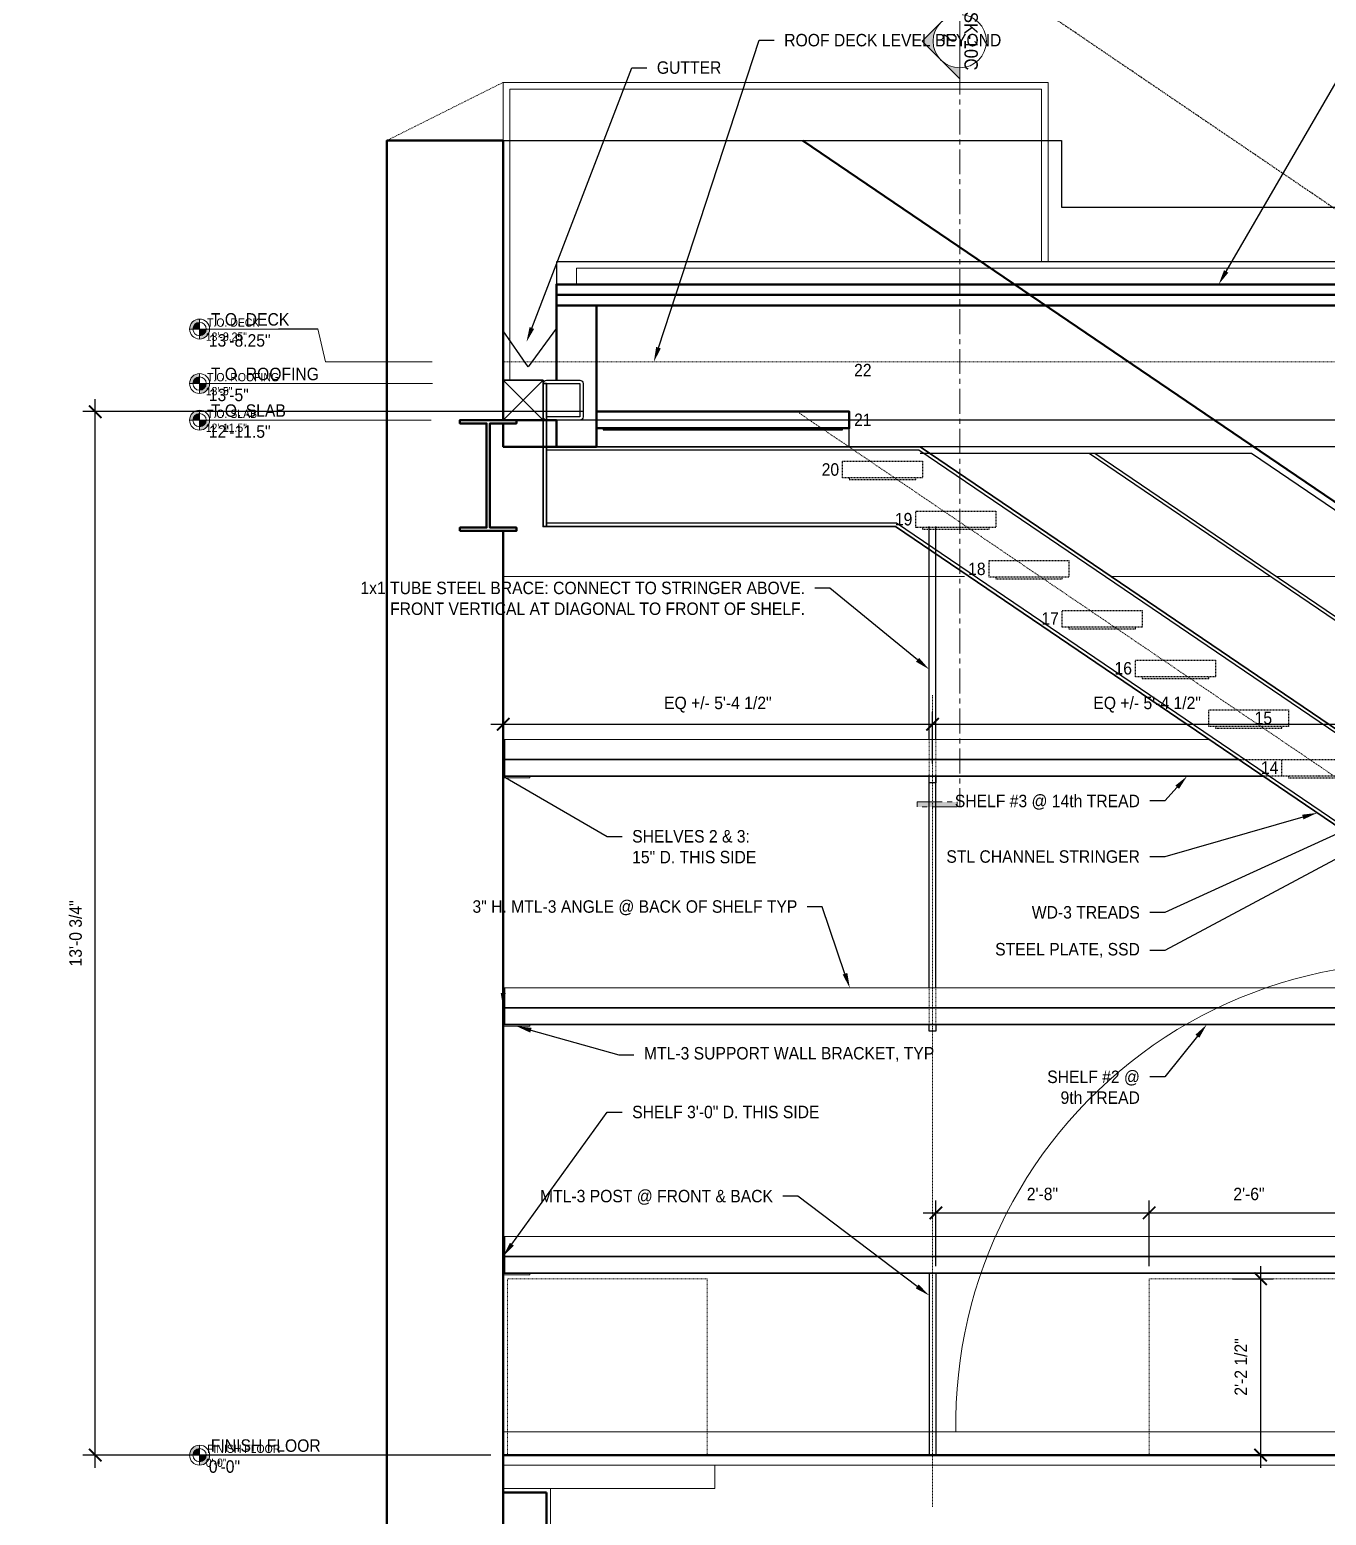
# Model space of a CAD drawing. Header units: inches. Extents: x -5536 to 8590, y -9140 to 228.
# Drawn here: x 593.2 to 788, y -4633 to -4409.8 of the extents above; entities that cross this region are included whole.
import ezdxf
from ezdxf import colors
from ezdxf.entities.mleader import LeaderData, LeaderLine
from ezdxf.enums import TextEntityAlignment as Align
from ezdxf.math import Vec2, Vec3

# ---------------------------------------------------------------- set-up
doc = ezdxf.new("R2010")
doc.units = ezdxf.units.IN
doc.header["$LTSCALE"] = 0.125
doc.header["$MEASUREMENT"] = 0
doc.header["$PDMODE"] = 35
doc.header["$PDSIZE"] = -5
for name, pattern in [('CENTER', [2, 1.25, -0.25, 0.25, -0.25]), ('DASHED', [0.75, 0.5, -0.25]), ('DASHEDX2', [1.5, 1, -0.5])]:
    doc.linetypes.add(name, pattern=pattern)
doc.layers.get('0').update_dxf_attribs({"linetype": 'CONTINUOUS'})
doc.layers.get('Defpoints').update_dxf_attribs({"linetype": 'CONTINUOUS'})
doc.layers.add('0 @ 24', color=7, linetype='CONTINUOUS')
doc.layers.add('0-NOT ON PERMIT SET', color=2, linetype='DASHED', lineweight=15, plot=False)
for name, color, linetype, lineweight in [('A-ELEV-1', 4, 'CONTINUOUS', 35), ('A-ELEV-2', 5, 'CONTINUOUS', 25), ('A-ELEV-3', 8, 'CONTINUOUS', 15), ('A-ELEV-BYND', 9, 'DASHED', 9), ('A-ELEV-CUT', 3, 'CONTINUOUS', 50), ('A-FLOR-OVHD', 7, 'DASHEDX2', 25), ('A-NOTE-CL', 8, 'CENTER', 15), ('A-NOTE-DIM', 8, 'CONTINUOUS', 15), ('A-NOTE-REF', 8, 'CONTINUOUS', 15), ('A-NOTE-REF @ 16', 8, 'CONTINUOUS', 15), ('A-NOTE-REF @ 24', 8, 'CONTINUOUS', 15)]:
    doc.layers.add(name, color=color, linetype=linetype, lineweight=lineweight)
doc.styles.add('ANNOT-SM', font='swisse.ttf', dxfattribs={"width": 0.9, "height": 0.078125})
doc.styles.add('STAT-SM', font='swisse.ttf', dxfattribs={"width": 0.9, "height": 0.078125})
doc.dimstyles.new('DIM-ANNOT', dxfattribs={"dimtxt": 0.078125, "dimasz": 0.078125, "dimexe": 0.078125, "dimexo": 0.078125, "dimgap": 0.078125, "dimtad": 1, "dimzin": 11, "dimdsep": 46, "dimlunit": 4, "dimtxsty": 'ANNOT-SM', "dimblk1": 'ARCHTICK', "dimblk2": 'ARCHTICK', "dimsah": 1, "dimcen": 0, "dimdle": 0.078125, "dimclrd": 8, "dimclre": 8, "dimclrt": 8, "dimadec": 0, "dimazin": 0, "dimtfac": 4, "dimtofl": 0, "dimtmove": 2, "dimatfit": 3, "dimfxl": 1, "dimfrac": 2, "dimtzin": 0, "dimarcsym": 0})

# ---------------------------------------------------------------- blocks, each defined once
blk = doc.blocks.new('SKYLIGHT LONG SECTION')
at = {"layer": 'A-ELEV-2'}
blk.add_lwpolyline([(191, 4.83), (191, 8.24), (0, 8.24), (0, 4.83)], dxfattribs=at)
at = {"layer": 'A-ELEV-3'}
blk.add_lwpolyline([(188, 4.83), (188, 7.24), (3, 7.24), (3, 4.83)], dxfattribs=at)
at = {"layer": 'A-ELEV-CUT'}
blk.add_line((0, 3.24), (191, 3.24), dxfattribs=at)
blk.add_lwpolyline([(191, 1.66), (0, 1.66), (0, 4.83), (191, 4.83)], close=True, dxfattribs=at)
blk = doc.blocks.new('*U98')
at = {"layer": 'A-NOTE-CL'}
blk.add_hatch(color=256, dxfattribs=at).paths.add_polyline_path([(4.7622, -0.0156), (4.7935, -0.0156), (4.7935, -0.2656), (4.7622, -0.2656)])
at = {"layer": 'A-NOTE-REF'}
h = blk.add_hatch(color=256, dxfattribs=at)
h.paths.add_polyline_path([(0, -0.2357), (-0.1179, -0.1179, 0.414214), (0.1179, -0.1179)])
h.paths.add_polyline_path([(0.1667, 0), (0.2357, 0), (0.1179, -0.1179, 0.198912)])
h.paths.add_polyline_path([(-0.2357, 0), (-0.1667, 0, 0.198912), (-0.1179, -0.1179)])
at = {"layer": 'A-NOTE-CL'}
blk.add_line((0.1771, 0), (4.7935, 0), dxfattribs=at)
blk.add_lwpolyline([(4.7622, -0.2656), (4.7622, -0.0156), (4.7935, -0.0156), (4.7935, -0.2656)], close=True, dxfattribs=at)
at = {"layer": 'A-NOTE-REF'}
for p, q in [((-0.2357, 0), (0, -0.2357)), ((-0.2357, 0), (-0.1667, 0)), ((-0.1771, 0), (0.1771, 0)), ((0.2357, 0), (0, -0.2357)), ((0.1667, 0), (0.2357, 0))]:
    blk.add_line(p, q, dxfattribs=at)
blk.add_circle((0, 0), 0.1667, dxfattribs=at)
at = {"layer": 'A-NOTE-REF', "style": 'STAT-SM', "width": 0.9}
blk.add_attdef('NO.', text='', height=0.0833, dxfattribs=at).set_placement((0, 0.0295), align=Align.CENTER)
blk.add_attdef('PAGE', text='', height=0.0833, dxfattribs=at).set_placement((0, -0.0195), align=Align.TOP_CENTER)
blk.add_attdef('NOTE', text='', height=0.0833, dxfattribs=at).set_placement((0.1754, -0.1094), align=Align.TOP_LEFT)
blk = doc.blocks.new('_ARCHTICK')
at = {"color": 0, "linetype": 'ByBlock', "const_width": 0.15}
blk.add_lwpolyline([(-0.5, -0.5), (0.5, 0.5)], dxfattribs=at)
blk = doc.blocks.new('*D109')
at = {"layer": 'A-NOTE-DIM', "color": 8, "lineweight": -2, "transparency": 16777216}
for p, q in [((664.3, -4518.22), (664.3, -4512.32)), ((728.8, -4520.1), (728.8, -4512.32)), ((662.42, -4514.19), (730.67, -4514.19))]:
    blk.add_line(p, q, dxfattribs=at)
at = {"layer": 'Defpoints', "color": 0, "transparency": 16777216}
for p in [(728.8, -4514.19), (664.3, -4520.09), (728.8, -4521.98)]:
    blk.add_point(p, dxfattribs=at)
at = {"layer": 'A-NOTE-DIM', "color": 8, "lineweight": -2, "transparency": 16777216, "xscale": 1.875, "yscale": 1.875, "zscale": 1.875, "rotation": 180}
blk.add_blockref('_ARCHTICK', (664.3, -4514.19), dxfattribs=at)
at = {"layer": 'A-NOTE-DIM', "color": 8, "lineweight": -2, "transparency": 16777216, "xscale": 1.875, "yscale": 1.875, "zscale": 1.875}
blk.add_blockref('_ARCHTICK', (728.8, -4514.19), dxfattribs=at)
at = {"layer": 'A-NOTE-DIM', "color": 8, "transparency": 16777216, "insert": (696.55, -4511.24), "char_height": 1.875, "attachment_point": 5, "style": 'ANNOT-SM'}
blk.add_mtext('EQ +/- 5\'-4 1/2" ', dxfattribs=at)
blk = doc.blocks.new('*D110')
at = {"layer": 'A-NOTE-DIM', "color": 8, "lineweight": -2, "transparency": 16777216}
for p, q in [((728.8, -4520.1), (728.8, -4512.32)), ((793.3, -4520.1), (793.3, -4512.32)), ((726.92, -4514.19), (795.17, -4514.19))]:
    blk.add_line(p, q, dxfattribs=at)
at = {"layer": 'Defpoints', "color": 0, "transparency": 16777216}
for p in [(793.3, -4514.19), (728.8, -4521.98), (793.3, -4521.98)]:
    blk.add_point(p, dxfattribs=at)
at = {"layer": 'A-NOTE-DIM', "color": 8, "lineweight": -2, "transparency": 16777216, "xscale": 1.875, "yscale": 1.875, "zscale": 1.875, "rotation": 180}
blk.add_blockref('_ARCHTICK', (728.8, -4514.19), dxfattribs=at)
at = {"layer": 'A-NOTE-DIM', "color": 8, "lineweight": -2, "transparency": 16777216, "xscale": 1.875, "yscale": 1.875, "zscale": 1.875}
blk.add_blockref('_ARCHTICK', (793.3, -4514.19), dxfattribs=at)
at = {"layer": 'A-NOTE-DIM', "color": 8, "transparency": 16777216, "insert": (761.05, -4511.24), "char_height": 1.875, "attachment_point": 5, "style": 'ANNOT-SM'}
blk.add_mtext('EQ +/- 5\'-4 1/2" ', dxfattribs=at)
blk = doc.blocks.new('tube steel')
at = {"layer": 'A-ELEV-2'}
blk.add_lwpolyline([(-2.5, 0), (2.5, 0, 0.414214), (3, 0.5), (3, 5.5, 0.414214), (2.5, 6), (-2.5, 6, 0.414214), (-3, 5.5), (-3, 0.5, 0.414214)], format="xyb", close=True, dxfattribs=at)
blk.add_lwpolyline([(-2.5, 0.5), (2.5, 0.5), (2.5, 5.5), (-2.5, 5.5)], close=True, dxfattribs=at)
blk = doc.blocks.new('IBEAM WALL')
at = {"layer": 'A-ELEV-CUT'}
blk.add_lwpolyline([(-4.25, -16.64), (4.25, -16.64), (4.25, -16.14), (0.25, -16.14), (0.25, -0.5), (4.25, -0.5), (4.25, 0), (-4.25, 0), (-4.25, -0.5), (-0.25, -0.5), (-0.25, -16.14), (-4.25, -16.14)], close=True, dxfattribs=at)
blk = doc.blocks.new('*U133')
at = {"layer": 'A-NOTE-REF'}
h = blk.add_hatch(color=256, dxfattribs=at)
h.paths.add_polyline_path([(0, 0.0625), (0, 0), (0.0625, 0, 0.414214)])
h.paths.add_polyline_path([(-0.0625, 0, 0.414214), (0, -0.0625), (0, 0)])
for p, q in [((-0.0625, 0), (0.0625, 0)), ((0, -0.0625), (0, 0.0625))]:
    blk.add_line(p, q, dxfattribs=at)
blk.add_lwpolyline([(-1.4493, 0), (-0.3542, 0), (-0.1875, 0), (-0.0729, 0)], dxfattribs=at)
blk.add_circle((0, 0), 0.0625, dxfattribs=at)
at = {"layer": 'A-NOTE-REF', "style": 'STAT-SM', "width": 0.9}
for tag, p in [('ELEV', (0.0802, 0)), ('NOTE', (0.0802, -0.125))]:
    blk.add_attdef(tag, text='', height=0.0781, dxfattribs=at).set_placement(p, align=Align.MIDDLE_LEFT)
blk = doc.blocks.new('*U233')
at = {"layer": 'A-NOTE-REF @ 16'}
ref = blk.add_blockref('*U133', (618.68, -4468.5), dxfattribs=dict(at, xscale=-16, yscale=16, zscale=16))
ref.add_attrib('ELEV', '12\'-11.5"', dxfattribs={"layer": 'A-NOTE-REF', "height": 1.25, "style": 'STAT-SM', "width": 0.9}).set_placement((619.61, -4469.64), align=Align.MIDDLE_LEFT)
ref.add_attrib('NOTE', 'T.O. SLAB', dxfattribs={"layer": 'A-NOTE-REF', "height": 1.25, "style": 'STAT-SM', "width": 0.9}).set_placement((619.81, -4467.54), align=Align.MIDDLE_LEFT)
at = {"layer": 'A-NOTE-REF @ 24'}
ref = blk.add_blockref('*U133', (618.68, -4468.5), dxfattribs=dict(at, xscale=-24, yscale=24, zscale=24))
ref.add_attrib('ELEV', '12\'-11.5"', dxfattribs={"layer": 'A-NOTE-REF', "height": 1.875, "style": 'STAT-SM', "width": 0.9}).set_placement((620.07, -4470.21), align=Align.MIDDLE_LEFT)
ref.add_attrib('NOTE', 'T.O. SLAB', dxfattribs={"layer": 'A-NOTE-REF', "height": 1.875, "style": 'STAT-SM', "width": 0.9}).set_placement((620.38, -4467.06), align=Align.MIDDLE_LEFT)
blk = doc.blocks.new('*U132')
at = {"layer": 'A-NOTE-REF'}
h = blk.add_hatch(color=256, dxfattribs=at)
h.paths.add_polyline_path([(0, 0.0625), (0, 0), (0.0625, 0, 0.414214)])
h.paths.add_polyline_path([(-0.0625, 0, 0.414214), (0, -0.0625), (0, 0)])
for p, q in [((-0.0625, 0), (0.0625, 0)), ((0, -0.0625), (0, 0.0625))]:
    blk.add_line(p, q, dxfattribs=at)
blk.add_lwpolyline([(-1.4573, 0), (-0.3542, 0), (-0.1875, 0), (-0.0729, 0)], dxfattribs=at)
blk.add_circle((0, 0), 0.0625, dxfattribs=at)
at = {"layer": 'A-NOTE-REF', "style": 'STAT-SM', "width": 0.9}
for tag, p in [('ELEV', (0.0802, 0)), ('NOTE', (0.0802, -0.125))]:
    blk.add_attdef(tag, text='', height=0.0781, dxfattribs=at).set_placement(p, align=Align.MIDDLE_LEFT)
blk = doc.blocks.new('*U234')
at = {"layer": 'A-NOTE-REF @ 16'}
ref = blk.add_blockref('*U132', (618.68, -4463), dxfattribs=dict(at, xscale=-16, yscale=16, zscale=16))
ref.add_attrib('ELEV', '13\'-5"', dxfattribs={"layer": 'A-NOTE-REF', "height": 1.25, "style": 'STAT-SM', "width": 0.9}).set_placement((619.61, -4464.14), align=Align.MIDDLE_LEFT)
ref.add_attrib('NOTE', 'T.O. ROOFING', dxfattribs={"layer": 'A-NOTE-REF', "height": 1.25, "style": 'STAT-SM', "width": 0.9}).set_placement((619.81, -4462.04), align=Align.MIDDLE_LEFT)
at = {"layer": 'A-NOTE-REF @ 24'}
ref = blk.add_blockref('*U132', (618.68, -4463), dxfattribs=dict(at, xscale=-24, yscale=24, zscale=24))
ref.add_attrib('ELEV', '13\'-5"', dxfattribs={"layer": 'A-NOTE-REF', "height": 1.875, "style": 'STAT-SM', "width": 0.9}).set_placement((620.07, -4464.71), align=Align.MIDDLE_LEFT)
ref.add_attrib('NOTE', 'T.O. ROOFING', dxfattribs={"layer": 'A-NOTE-REF', "height": 1.875, "style": 'STAT-SM', "width": 0.9}).set_placement((620.38, -4461.56), align=Align.MIDDLE_LEFT)
blk = doc.blocks.new('*U130')
at = {"layer": 'A-NOTE-REF'}
h = blk.add_hatch(color=256, dxfattribs=at)
h.paths.add_polyline_path([(0, 0.0625), (0, 0), (0.0625, 0, 0.414214)])
h.paths.add_polyline_path([(-0.0625, 0, 0.414214), (0, -0.0625), (0, 0)])
for p, q in [((-0.0625, 0), (0.0625, 0)), ((0, -0.0625), (0, 0.0625))]:
    blk.add_line(p, q, dxfattribs=at)
blk.add_lwpolyline([(-0.74, 0), (-0.3542, 0), (-0.1875, 0), (-0.0729, 0)], dxfattribs=at)
blk.add_circle((0, 0), 0.0625, dxfattribs=at)
at = {"layer": 'A-NOTE-REF', "style": 'STAT-SM', "width": 0.9}
for tag, p in [('ELEV', (0.0802, 0)), ('NOTE', (0.0802, -0.125))]:
    blk.add_attdef(tag, text='', height=0.0781, dxfattribs=at).set_placement(p, align=Align.MIDDLE_LEFT)
blk = doc.blocks.new('*U235')
at = {"layer": 'A-NOTE-REF @ 16'}
ref = blk.add_blockref('*U130', (618.68, -4454.81), dxfattribs=dict(at, xscale=-16, yscale=16, zscale=16))
ref.add_attrib('ELEV', '13\'-8.25"', dxfattribs={"layer": 'A-NOTE-REF', "height": 1.25, "style": 'STAT-SM', "width": 0.9}).set_placement((619.61, -4455.95), align=Align.MIDDLE_LEFT)
ref.add_attrib('NOTE', 'T.O. DECK', dxfattribs={"layer": 'A-NOTE-REF', "height": 1.25, "style": 'STAT-SM', "width": 0.9}).set_placement((619.81, -4453.84), align=Align.MIDDLE_LEFT)
at = {"layer": 'A-NOTE-REF @ 24'}
ref = blk.add_blockref('*U130', (618.68, -4454.81), dxfattribs=dict(at, xscale=-24, yscale=24, zscale=24))
ref.add_attrib('ELEV', '13\'-8.25"', dxfattribs={"layer": 'A-NOTE-REF', "height": 1.875, "style": 'STAT-SM', "width": 0.9}).set_placement((620.07, -4456.52), align=Align.MIDDLE_LEFT)
ref.add_attrib('NOTE', 'T.O. DECK', dxfattribs={"layer": 'A-NOTE-REF', "height": 1.875, "style": 'STAT-SM', "width": 0.9}).set_placement((620.38, -4453.36), align=Align.MIDDLE_LEFT)
blk = doc.blocks.new('*U236')
at = {"layer": 'A-NOTE-REF @ 16'}
ref = blk.add_blockref('*U133', (618.68, -4624), dxfattribs=dict(at, xscale=-16, yscale=16, zscale=16))
ref.add_attrib('ELEV', '0\'-0"', dxfattribs={"layer": 'A-NOTE-REF', "height": 1.25, "style": 'STAT-SM', "width": 0.9}).set_placement((619.61, -4625.14), align=Align.MIDDLE_LEFT)
ref.add_attrib('NOTE', 'FINISH FLOOR', dxfattribs={"layer": 'A-NOTE-REF', "height": 1.25, "style": 'STAT-SM', "width": 0.9}).set_placement((619.81, -4623.04), align=Align.MIDDLE_LEFT)
at = {"layer": 'A-NOTE-REF @ 24'}
ref = blk.add_blockref('*U133', (618.68, -4624), dxfattribs=dict(at, xscale=-24, yscale=24, zscale=24))
ref.add_attrib('ELEV', '0\'-0"', dxfattribs={"layer": 'A-NOTE-REF', "height": 1.875, "style": 'STAT-SM', "width": 0.9}).set_placement((620.07, -4625.71), align=Align.MIDDLE_LEFT)
ref.add_attrib('NOTE', 'FINISH FLOOR', dxfattribs={"layer": 'A-NOTE-REF', "height": 1.875, "style": 'STAT-SM', "width": 0.9}).set_placement((620.38, -4622.56), align=Align.MIDDLE_LEFT)
blk = doc.blocks.new('*D139')
at = {"layer": 'A-ELEV-CUT', "color": 8, "lineweight": -2, "transparency": 16777216}
for p, q in [((603.01, -4625.88), (603.01, -4465.34)), ((676.42, -4467.22), (601.14, -4467.22)), ((662.42, -4624), (601.14, -4624))]:
    blk.add_line(p, q, dxfattribs=at)
at = {"layer": 'Defpoints', "color": 0, "transparency": 16777216}
for p in [(603.01, -4467.22), (678.3, -4467.22), (664.3, -4624)]:
    blk.add_point(p, dxfattribs=at)
at = {"layer": 'A-ELEV-CUT', "color": 8, "lineweight": -2, "transparency": 16777216, "xscale": 1.875, "yscale": 1.875, "zscale": 1.875}
for p, rotation in [((603.01, -4467.22), 90), ((603.01, -4624), 270)]:
    blk.add_blockref('_ARCHTICK', p, dxfattribs=dict(at, rotation=rotation))
at = {"layer": 'A-ELEV-CUT', "color": 8, "transparency": 16777216, "insert": (600.06, -4545.61), "char_height": 1.875, "attachment_point": 5, "rotation": 90, "style": 'ANNOT-SM'}
blk.add_mtext('13\'-0 3/4" ', dxfattribs=at)
blk = doc.blocks.new('riser')
at = {"layer": 'A-FLOR-OVHD'}
blk.add_lwpolyline([(-12, 0), (0, 0), (0, -2.5), (-12, -2.5)], close=True, dxfattribs=at)
blk.add_lwpolyline([(-11, -2.5), (-11, -2.75), (-1, -2.75), (-1, -2.5)], dxfattribs=at)
blk = doc.blocks.new('BRACKET')
at = {"layer": 'A-ELEV-2'}
for p, q in [((-0.5, -2.55), (-0.5, 29.43)), ((0.5, -2.55), (0.5, 29.43))]:
    blk.add_line(p, q, dxfattribs=at)
blk.add_lwpolyline([(-0.5, -8.05), (0.5, -8.05), (0.5, -9.05), (-0.5, -9.05), (-0.5, -8.05)], dxfattribs=at)
at = {"layer": 'A-ELEV-BYND'}
for points in [[(-0.5, -8.05), (-0.5, -2.55)], [(0.5, -2.55), (0.5, -8.05)]]:
    blk.add_lwpolyline(points, dxfattribs=at)
blk = doc.blocks.new('stair 03')
at = {"layer": 'A-ELEV-1'}
for p, q in [((110.47, 104.52), (0, 104.52)), ((114.16, 102.02), (0, 102.02)), ((165.47, 67.19), (0, 67.19)), ((169.16, 64.69), (0, 64.69)), ((220.47, 29.86), (0, 29.86)), ((224.16, 27.36), (0, 27.36))]:
    blk.add_line(p, q, dxfattribs=at)
blk.add_lwpolyline([(6, 161), (6.5, 161), (6.5, 139.5), (6, 139.5)], close=True, dxfattribs=at)
for points in [[(285.84, 0), (62.63, 151.5), (6.5, 151.5)], [(264.47, 0), (58.94, 139.5), (6.5, 139.5)]]:
    blk.add_lwpolyline(points, dxfattribs=at)
at = {"layer": 'A-ELEV-2'}
for p, q in [((64, 27.36), (64, 0)), ((65, 27.36), (65, 0))]:
    blk.add_line(p, q, dxfattribs=at)
blk.add_lwpolyline([(52, 154.28), (14, 154.28), (14, 151.5), (52, 151.5)], close=True, dxfattribs=at)
for points in [[(15, 154.28), (15, 154.03), (51, 154.03), (51, 154.28)], [(284.95, 0), (62.47, 151), (6.5, 151)], [(285.84, 0), (285.84, 34.01), (112.74, 151.5), (62.63, 151.5)], [(284.84, 0), (284.84, 33.48), (112.44, 150.5), (62.63, 150.5)], [(284.84, 16.93), (88.05, 150.5)], [(284.84, 17.52), (88.91, 150.5)], [(265.36, 0), (59.09, 140), (6.5, 140)]]:
    blk.add_lwpolyline(points, dxfattribs=at)
at = {"layer": 'A-ELEV-3'}
for p, q in [((106.05, 107.52), (0, 107.52)), ((161.05, 70.19), (0, 70.19)), ((216.05, 32.86), (0, 32.86))]:
    blk.add_line(p, q, dxfattribs=at)
at = {"layer": 'A-ELEV-CUT'}
blk.add_lwpolyline([(14, 156.78), (52, 156.78), (52, 154.28), (14, 154.28)], close=True, dxfattribs=at)
at = {"layer": 'A-FLOR-OVHD'}
for p, q in [((272, 87.47), (63, 229.32)), ((110.47, 104.52), (117, 104.52)), ((117, 102.02), (114.16, 102.02))]:
    blk.add_line(p, q, dxfattribs=at)
at = {"layer": 'A-NOTE-CL'}
blk.add_line((275.16, 0), (44.47, 156.57), dxfattribs=at)
at = {"layer": 'A-NOTE-DIM'}
for points in [[(4, 101.77), (0, 101.77), (0, 107.52), (0.25, 107.52), (0.25, 102.02), (4, 102.02), (4, 101.77)], [(4, 64.44), (0, 64.44), (0, 70.19), (0.25, 70.19), (0.25, 64.69), (4, 64.69), (4, 64.44)], [(4, 27.11), (0, 27.11), (0, 32.86), (0.25, 32.86), (0.25, 27.36), (4, 27.36), (4, 27.11)]]:
    blk.add_lwpolyline(points, dxfattribs=at)
for p in [(63, 149.32), (74, 141.85), (85, 134.39), (96, 126.92), (107, 119.45), (118, 111.99), (129, 104.52)]:
    blk.add_blockref('riser', p)
at = {"layer": 'A-ELEV-3'}
for p in [(64.5, 110.07), (64.5, 72.74)]:
    blk.add_blockref('BRACKET', p, dxfattribs=at)
blk = doc.blocks.new('*D142')
at = {"layer": 'A-ELEV-CUT', "color": 8, "lineweight": -2, "transparency": 16777216}
for p, q in [((773.87, -4597.5), (779.97, -4597.5)), ((778.09, -4595.62), (778.09, -4625.88)), ((773.87, -4624), (779.97, -4624))]:
    blk.add_line(p, q, dxfattribs=at)
at = {"layer": 'Defpoints', "color": 0, "transparency": 16777216}
for p in [(771.99, -4597.5), (771.99, -4624), (778.09, -4624)]:
    blk.add_point(p, dxfattribs=at)
at = {"layer": 'A-ELEV-CUT', "color": 8, "lineweight": -2, "transparency": 16777216, "xscale": 1.875, "yscale": 1.875, "zscale": 1.875}
for p, rotation in [((778.09, -4597.5), 90), ((778.09, -4624), 270)]:
    blk.add_blockref('_ARCHTICK', p, dxfattribs=dict(at, rotation=rotation))
at = {"layer": 'A-ELEV-CUT', "color": 8, "transparency": 16777216, "insert": (775.14, -4610.75), "char_height": 1.875, "attachment_point": 5, "rotation": 90, "style": 'ANNOT-SM'}
blk.add_mtext('2\'-2 1/2" ', dxfattribs=at)
blk = doc.blocks.new('*D147')
at = {"layer": 'A-NOTE-REF', "color": 8, "lineweight": -2, "transparency": 16777216}
for p, q in [((761.35, -4595.62), (761.35, -4585.73)), ((791.35, -4595.62), (791.35, -4585.73)), ((759.47, -4587.6), (793.22, -4587.6))]:
    blk.add_line(p, q, dxfattribs=at)
at = {"layer": 'Defpoints', "color": 0, "transparency": 16777216}
for p in [(791.35, -4587.6), (761.35, -4597.5), (791.35, -4597.5)]:
    blk.add_point(p, dxfattribs=at)
at = {"layer": 'A-NOTE-REF', "color": 8, "lineweight": -2, "transparency": 16777216, "xscale": 1.875, "yscale": 1.875, "zscale": 1.875, "rotation": 180}
blk.add_blockref('_ARCHTICK', (761.35, -4587.6), dxfattribs=at)
at = {"layer": 'A-NOTE-REF', "color": 8, "lineweight": -2, "transparency": 16777216, "xscale": 1.875, "yscale": 1.875, "zscale": 1.875}
blk.add_blockref('_ARCHTICK', (791.35, -4587.6), dxfattribs=at)
at = {"layer": 'A-NOTE-REF', "color": 8, "transparency": 16777216, "insert": (776.35, -4584.77), "char_height": 1.875, "attachment_point": 5, "style": 'ANNOT-SM'}
blk.add_mtext('2\'-6" ', dxfattribs=at)
blk = doc.blocks.new('*D148')
at = {"layer": 'A-NOTE-REF', "color": 8, "lineweight": -2, "transparency": 16777216}
for p, q in [((729.3, -4595.62), (729.3, -4585.73)), ((761.35, -4595.62), (761.35, -4585.73)), ((727.42, -4587.6), (763.22, -4587.6))]:
    blk.add_line(p, q, dxfattribs=at)
at = {"layer": 'Defpoints', "color": 0, "transparency": 16777216}
for p in [(761.35, -4587.6), (729.3, -4597.5), (761.35, -4597.5)]:
    blk.add_point(p, dxfattribs=at)
at = {"layer": 'A-NOTE-REF', "color": 8, "lineweight": -2, "transparency": 16777216, "xscale": 1.875, "yscale": 1.875, "zscale": 1.875, "rotation": 180}
blk.add_blockref('_ARCHTICK', (729.3, -4587.6), dxfattribs=at)
at = {"layer": 'A-NOTE-REF', "color": 8, "lineweight": -2, "transparency": 16777216, "xscale": 1.875, "yscale": 1.875, "zscale": 1.875}
blk.add_blockref('_ARCHTICK', (761.35, -4587.6), dxfattribs=at)
at = {"layer": 'A-NOTE-REF', "color": 8, "transparency": 16777216, "insert": (745.32, -4584.77), "char_height": 1.875, "attachment_point": 5, "style": 'ANNOT-SM'}
blk.add_mtext('2\'-8" ', dxfattribs=at)

msp = doc.modelspace()

# ---------------------------------------------------------------- linework, layer by layer
msp.add_lwpolyline([(672.2998, -4454.66497), (668.05878, -4460.50216), (664.2998, -4455.08871)])
at = {"layer": '0-NOT ON PERMIT SET'}
msp.add_line((646.8, -4426.5), (664.2998, -4417.75), dxfattribs=at)
at = {"layer": 'A-ELEV-1'}
msp.add_lwpolyline([(670.2998, -4468.5), (664.2998, -4468.5), (664.2998, -4462.5), (670.2998, -4462.5)], close=True, dxfattribs=at)
at = {"layer": 'A-ELEV-2'}
for p, q in [((664.2998, -4462.5), (670.2998, -4468.5)), ((664.2998, -4468.5), (670.2998, -4462.5)), ((857.2998, -4468.5), (672.2998, -4468.5)), ((857.2998, -4472.5), (672.2998, -4472.5))]:
    msp.add_line(p, q, dxfattribs=at)
msp.add_lwpolyline([(664.2998, -4426.5), (748.1747, -4426.5), (748.1747, -4436.5), (857.9249, -4436.5), (857.9249, -4426.5), (950.9249, -4426.5), (950.9249, -4436.5), (1060.6751, -4436.5), (1060.6751, -4426.5), (1153.6751, -4426.5), (1153.6751, -4436.5), (1263.4253, -4436.5), (1263.4253, -4426.5), (1364.8, -4426.5)], dxfattribs=at)
at = {"layer": 'A-ELEV-3'}
for p, q in [((733.61106, -4492), (664.2998, -4492)), ((779.60587, -4492), (755.65812, -4492)), ((803.99357, -4492), (780.46981, -4492)), ((834.2998, -4620.5), (664.2998, -4620.5)), ((1347.3002, -4625.5), (664.2998, -4625.5)), ((696.09597, -4629), (696.09597, -4625.5)), ((696.09597, -4629), (664.2998, -4629)), ((671.4248, -4636.5), (671.4248, -4629))]:
    msp.add_line(p, q, dxfattribs=at)
for points in [[(664.2998, -4462.5), (664.2998, -4417.75), (746.1747, -4417.75), (746.1747, -4444.69001)], [(665.2998, -4462.5), (665.2998, -4418.75), (745.1747, -4418.75), (745.1747, -4444.69001)]]:
    msp.add_lwpolyline(points, dxfattribs=at)
msp.add_lwpolyline([(732.31107, -4620.5, -0.533701717), (826.72946, -4554.74039, -0.502318024)], format="xyb", dxfattribs=at)
at = {"layer": 'A-ELEV-BYND'}
msp.add_line((664.2998, -4459.75), (915.0498, -4459.75), dxfattribs=at)
for points in [[(716.2998, -4468.5), (678.2998, -4468.5), (678.2998, -4472.5), (716.2998, -4472.5)], [(664.93106, -4624), (694.93106, -4624), (694.93106, -4597.5), (664.93106, -4597.5)], [(761.34801, -4624), (791.34801, -4624), (791.34801, -4597.5), (761.34801, -4597.5)]]:
    msp.add_lwpolyline(points, close=True, dxfattribs=at)
at = {"layer": 'A-ELEV-CUT'}
for p, q in [((646.8, -4557.5), (646.8, -4426.5)), ((664.2998, -4426.5), (646.8, -4426.5)), ((950.14214, -4589.98524), (709.26892, -4426.5)), ((664.2998, -4552), (664.2998, -4485.13786)), ((664.2998, -4800), (664.2998, -4552)), ((646.8, -4800), (646.8, -4557.5)), ((1347.3002, -4624), (664.2998, -4624)), ((670.7998, -4629.625), (664.2998, -4629.625)), ((670.7998, -4637.125), (670.7998, -4629.625))]:
    msp.add_line(p, q, dxfattribs=at)
for points in [[(664.2998, -4426.5), (664.2998, -4468.5)], [(672.2998, -4472.5), (678.2998, -4472.5), (678.2998, -4451.26817), (672.2998, -4451.26817), (672.2998, -4462.5)], [(664.2998, -4469), (664.2998, -4472.5), (672.2998, -4472.5), (672.2998, -4468.5), (666.2998, -4468.5)]]:
    msp.add_lwpolyline(points, dxfattribs=at)
at = {"layer": 'A-NOTE-CL'}
msp.add_line((728.7998, -4509.83802), (728.7998, -4631.78002), dxfattribs=at)
at = {"layer": 'A-NOTE-REF'}
msp.add_line((636.43821, -4454.80523), (630.51826, -4454.80523), dxfattribs=at)
msp.add_lwpolyline([(636.43821, -4454.80523), (637.58958, -4459.75), (653.6528, -4459.75)], dxfattribs=at)

# ---------------------------------------------------------------- block references
at = {"xscale": -1}
msp.add_blockref('tube steel', (673.2998, -4468.5), dxfattribs=at)
at = {"layer": '0 @ 24'}
ref = msp.add_blockref('*U98', (732.89759, -4411.56495), dxfattribs=dict(at, xscale=24, yscale=24, zscale=24, rotation=270))
ref.add_attrib('NO.', 'SK-10C', dxfattribs={"layer": 'A-NOTE-REF', "height": 2, "rotation": 270, "style": 'STAT-SM', "width": 0.9}).set_placement((733.60668, -4411.55423), align=Align.CENTER)
ref.add_attrib('PAGE', '2', dxfattribs={"layer": 'A-NOTE-REF', "height": 2, "rotation": 270, "style": 'STAT-SM', "width": 0.9}).set_placement((732.42884, -4411.10879), align=Align.TOP_CENTER)
at = {"layer": 'A-ELEV-CUT'}
for name, p in [('stair 03', (664.2998, -4624)), ('SKYLIGHT LONG SECTION', (672.2998, -4452.92946)), ('IBEAM WALL', (662.04941, -4468.5))]:
    msp.add_blockref(name, p, dxfattribs=at)
at = {"layer": 'A-NOTE-REF'}
for name in ['*U235', '*U234', '*U233', '*U236']:
    msp.add_blockref(name, (0, 0), dxfattribs=at)

# ---------------------------------------------------------------- texts
at = {"layer": 'A-NOTE-REF', "char_height": 1.875, "attachment_point": 1, "style": 'ANNOT-SM'}
for s, insert in [('22', (717.02508, -4460.04408)), ('21', (717.02508, -4467.50999)), ('20', (712.15457, -4474.9759)), ('19', (723.15457, -4482.44181)), ('18', (734.15457, -4489.90772)), ('17', (745.15457, -4497.37363)), ('16', (756.15457, -4504.83953)), ('15', (777.20264, -4512.30544)), ('14', (778.15457, -4519.77135))]:
    msp.add_mtext_dynamic_manual_height_columns(s, width=6.0277909, gutter_width=9.375, heights=[0], dxfattribs=dict(at, insert=insert))

# ---------------------------------------------------------------- dimensions: what is measured, and where the dimension line sits
at = {"layer": 'A-ELEV-CUT'}
for base, p1, p2, picture, middle in [((603.01472, -4467.21591), (664.2998, -4624), (678.2998, -4467.21591), '*D139', (600.05706, -4545.60795)), ((778.09426, -4624), (771.99254, -4597.5), (771.99254, -4624), '*D142', (775.1366, -4610.75))]:
    dim = msp.add_linear_dim(base=base, p1=p1, p2=p2, angle=90, dimstyle='DIM-ANNOT', override={"dimpost": ' '}, dxfattribs=at)
    dim.commit()
    dim.dimension.update_dxf_attribs({"geometry": picture, "text_midpoint": middle})
at = {"layer": 'A-NOTE-DIM'}
for base, p1, p2, picture, middle in [((728.7998, -4514.19347), (664.2998, -4520.09091), (728.7998, -4521.97727), '*D109', (696.5498, -4511.23582)), ((793.2998, -4514.19347), (728.7998, -4521.97727), (793.2998, -4521.97727), '*D110', (761.0498, -4511.23582))]:
    dim = msp.add_linear_dim(base=base, p1=p1, p2=p2, dimstyle='DIM-ANNOT', override={"dimdec": 1, "dimpost": 'EQ +/- <> '}, dxfattribs=at)
    dim.commit()
    dim.dimension.update_dxf_attribs({"geometry": picture, "text_midpoint": middle})
at = {"layer": 'A-NOTE-REF'}
dim = msp.add_linear_dim(base=(761.34801, -4587.60426), p1=(729.2998, -4597.5), p2=(761.34801, -4597.5), dimstyle='DIM-ANNOT', override={"dimpost": ' '}, dxfattribs=at)
dim.commit()
dim.dimension.update_dxf_attribs({"geometry": '*D148', "text_midpoint": (745.32391, -4584.76704)})
dim = msp.add_aligned_dim(p1=(761.34801, -4597.5), p2=(791.34801, -4597.5), distance=9.89574, dimstyle='DIM-ANNOT', override={"dimpost": ' '}, dxfattribs=at)
dim.commit()
dim.dimension.update_dxf_attribs({"geometry": '*D147', "text_midpoint": (776.34801, -4584.76577)})

# ---------------------------------------------------------------- leaders
ml = msp.add_multileader_mtext('Standard', dxfattribs=at)
ml.set_content('ROOF DECK LEVEL BEYOND', color=256, style='ANNOT-SM')
ml.set_leader_properties()
ml.build(insert=Vec2(0, 0))
ml.multileader.update_dxf_attribs({"dogleg_length": 0.09375, "arrow_head_size": 2.25, "scale": 24})
ctx = ml.context
ctx.base_point, ctx.scale, ctx.char_height, ctx.arrow_head_size, ctx.landing_gap_size, ctx.plane_origin = Vec3(705.02356, -4411.4318), 24, 1.875, 2.25, 1.5, Vec3(675.89856, -4406.85069)
notes = []
notes.append((ctx, [(1, (1, 1, 0), (702.77356, -4411.4318), (1, 0), 2.25, [(0, [(686.93521, -4459.75)], 0, [])])]))
ctx.mtext.insert, ctx.mtext.width, ctx.mtext.flow_direction = Vec3(706.52356, -4410.46958), 22.5892495, 5
ml = msp.add_multileader_mtext('Standard', dxfattribs=at)
ml.set_content('ROOF HATCH IN CLOSED POSITION', color=256, style='ANNOT-SM')
ml.set_leader_properties()
ml.build(insert=Vec2(0, 0))
ml.multileader.update_dxf_attribs({"dogleg_length": 0.09375, "arrow_head_size": 2.25, "scale": 24})
ctx = ml.context
ctx.base_point, ctx.scale, ctx.char_height, ctx.arrow_head_size, ctx.landing_gap_size, ctx.plane_origin = Vec3(795.34788, -4411.39233), 24, 1.875, 2.25, 1.5, Vec3(727.64969, -4367.05)
notes.append((ctx, [(1, (1, 1, 0), (793.09788, -4411.39233), (1, 0), 2.25, [(0, [(771.7997, -4448.10327)], 0, [])])]))
ctx.mtext.insert, ctx.mtext.width, ctx.mtext.flow_direction = Vec3(796.84788, -4410.43011), 24.3555579, 5
ml = msp.add_multileader_mtext('Standard', dxfattribs=at)
ml.set_content('GUTTER', color=256, style='ANNOT-SM')
ml.set_leader_properties()
ml.build(insert=Vec2(0, 0))
ml.multileader.update_dxf_attribs({"dogleg_length": 0.09375, "arrow_head_size": 2.25, "scale": 24})
ctx = ml.context
ctx.base_point, ctx.scale, ctx.char_height, ctx.arrow_head_size, ctx.landing_gap_size, ctx.plane_origin = Vec3(685.88815, -4415.55013), 24, 1.875, 2.25, 1.5, Vec3(656.76315, -4406.85069)
notes.append((ctx, [(1, (1, 1, 0), (683.63815, -4415.55013), (1, 0), 2.25, [(0, [(667.7998, -4456.75677)], 0, [])])]))
ctx.mtext.insert, ctx.mtext.width, ctx.mtext.flow_direction = Vec3(687.38815, -4414.58791), 24.3555579, 5
ml = msp.add_multileader_mtext('Standard', dxfattribs=at)
ml.set_content('1x1 TUBE STEEL BRACE: CONNECT TO STRINGER ABOVE. \\PFRONT VERTICAL AT DIAGONAL TO FRONT OF SHELF.', color=256, style='ANNOT-SM')
ml.set_leader_properties()
ml.build(insert=Vec2(0, 0))
ml.multileader.update_dxf_attribs({"dogleg_length": 0.09375, "arrow_head_size": 2.25, "scale": 24})
ctx = ml.context
ctx.base_point, ctx.scale, ctx.char_height, ctx.arrow_head_size, ctx.landing_gap_size, ctx.plane_origin = Vec3(666.37913, -4493.7284), 24, 1.875, 2.25, 1.5, Vec3(878.73952, -4283.0164)
ctx.text_align_type = 2
notes.append((ctx, [(1, (1, 1, 0), (713.39561, -4493.7284), (-1, 0), 2.25, [(0, [(728.2998, -4505.9382)], 0, [])])]))
ctx.mtext.insert, ctx.mtext.width, ctx.mtext.alignment, ctx.mtext.flow_direction = Vec3(709.64561, -4492.76618), 43.4786469, 3, 5
ml = msp.add_multileader_mtext('Standard', dxfattribs=at)
ml.set_content('SHELF #3 @ 14th TREAD', color=256, style='ANNOT-SM')
ml.set_leader_properties()
ml.build(insert=Vec2(0, 0))
ml.multileader.update_dxf_attribs({"dogleg_length": 0.09375, "arrow_head_size": 2.25, "scale": 24})
ctx = ml.context
ctx.base_point, ctx.scale, ctx.char_height, ctx.arrow_head_size, ctx.landing_gap_size, ctx.plane_origin = Vec3(736.89381, -4525.71393), 24, 1.875, 2.25, 1.5, Vec3(933.86458, -4322.90352)
ctx.text_align_type = 2
notes.append((ctx, [(1, (1, 1, 0), (763.71392, -4525.71393), (-1, 0), 2.25, [(0, [(767.06654, -4521.97727)], 0, [])])]))
ctx.mtext.insert, ctx.mtext.width, ctx.mtext.alignment, ctx.mtext.flow_direction = Vec3(759.96392, -4524.77643), 27.1831648, 3, 5
ml = msp.add_multileader_mtext('Standard', dxfattribs=at)
ml.set_content('SHELVES 2 & 3:\\P15" D. THIS SIDE', color=256, style='ANNOT-SM')
ml.set_leader_properties()
ml.build(insert=Vec2(0, 0))
ml.multileader.update_dxf_attribs({"dogleg_length": 0.09375, "arrow_head_size": 2.25, "scale": 24})
ctx = ml.context
ctx.base_point, ctx.scale, ctx.char_height, ctx.arrow_head_size, ctx.landing_gap_size, ctx.plane_origin = Vec3(682.17976, -4531.04257), 24, 1.875, 2.25, 1.5, Vec3(510.17382, -4319.60332)
notes.append((ctx, [(1, (1, 1, 0), (679.92976, -4531.04257), (1, 0), 2.25, [(1, [(664.2998, -4556.80682), (664.2998, -4521.97727)], 0, [])])]))
ctx.mtext.insert, ctx.mtext.width, ctx.mtext.flow_direction = Vec3(683.67976, -4530.08035), 30.9129039, 5
ml = msp.add_multileader_mtext('Standard', dxfattribs=at)
ml.set_content('STL CHANNEL STRINGER ', color=256, style='ANNOT-SM')
ml.set_leader_properties()
ml.build(insert=Vec2(0, 0))
ml.multileader.update_dxf_attribs({"dogleg_length": 0.09375, "arrow_head_size": 2.25, "scale": 24})
ctx = ml.context
ctx.base_point, ctx.scale, ctx.char_height, ctx.arrow_head_size, ctx.landing_gap_size, ctx.plane_origin = Vec3(740.28707, -4534.08667), 24, 1.875, 2.25, 1.5, Vec3(832.28123, -4395.59319)
ctx.text_align_type = 2
notes.append((ctx, [(1, (1, 1, 0), (763.71392, -4534.08667), (-1, 0), 2.25, [(0, [(786.60634, -4527.50807)], 0, [])])]))
ctx.mtext.insert, ctx.mtext.width, ctx.mtext.alignment, ctx.mtext.flow_direction = Vec3(759.96392, -4533.12445), 24.5903312, 3, 5
ml = msp.add_multileader_mtext('Standard', dxfattribs=at)
ml.set_content('WD-3 TREADS ', color=256, style='ANNOT-SM')
ml.set_leader_properties()
ml.build(insert=Vec2(0, 0))
ml.multileader.update_dxf_attribs({"dogleg_length": 0.09375, "arrow_head_size": 2.25, "scale": 24})
ctx = ml.context
ctx.base_point, ctx.scale, ctx.char_height, ctx.arrow_head_size, ctx.landing_gap_size, ctx.plane_origin = Vec3(739.98699, -4542.46785), 24, 1.875, 2.25, 1.5, Vec3(832.28123, -4405.05991)
ctx.text_align_type = 2
notes.append((ctx, [(1, (1, 1, 0), (763.71392, -4542.46785), (-1, 0), 2.25, [(0, [(792.2998, -4529.44318)], 0, [])])]))
ctx.mtext.insert, ctx.mtext.width, ctx.mtext.alignment, ctx.mtext.flow_direction = Vec3(759.96392, -4541.50562), 34.383301, 3, 5
ml = msp.add_multileader_mtext('Standard', dxfattribs=at)
ml.set_content('STEEL PLATE, SSD', color=256, style='ANNOT-SM')
ml.set_leader_properties()
ml.build(insert=Vec2(0, 0))
ml.multileader.update_dxf_attribs({"dogleg_length": 0.09375, "arrow_head_size": 2.25, "scale": 24})
ctx = ml.context
ctx.base_point, ctx.scale, ctx.char_height, ctx.arrow_head_size, ctx.landing_gap_size, ctx.plane_origin = Vec3(734.71912, -4548.20148), 24, 1.875, 2.25, 1.5, Vec3(832.28123, -4410.79354)
ctx.text_align_type = 2
notes.append((ctx, [(1, (1, 1, 0), (763.71392, -4548.20148), (-1, 0), 2.25, [(0, [(798.2998, -4529.69318)], 0, [])])]))
ctx.mtext.insert, ctx.mtext.width, ctx.mtext.alignment, ctx.mtext.flow_direction = Vec3(759.96392, -4547.04846), 34.383301, 3, 5
ml = msp.add_multileader_mtext('Standard', dxfattribs=at)
ml.set_content('3" H. MTL-3 ANGLE @ BACK OF SHELF TYP', color=256, style='ANNOT-SM')
ml.set_leader_properties()
ml.build(insert=Vec2(0, 0))
ml.multileader.update_dxf_attribs({"dogleg_length": 0.09375, "arrow_head_size": 2.25, "scale": 24})
ctx = ml.context
ctx.base_point, ctx.scale, ctx.char_height, ctx.arrow_head_size, ctx.landing_gap_size, ctx.plane_origin = Vec3(679.82106, -4541.59701), 24, 1.875, 2.25, 1.5, Vec3(882.79101, -4330.88501)
ctx.text_align_type = 2
notes.append((ctx, [(1, (1, 1, 0), (712.24562, -4541.59701), (-1, 0), 2.25, [(0, [(716.37802, -4553.80682)], 0, [])])]))
ctx.mtext.insert, ctx.mtext.width, ctx.mtext.alignment, ctx.mtext.flow_direction = Vec3(708.49562, -4540.63479), 27.3542626, 3, 5
ml = msp.add_multileader_mtext('Standard', dxfattribs=at)
ml.set_content('SHELF #2 @ \\P9th TREAD', color=256, style='ANNOT-SM')
ml.set_leader_properties()
ml.build(insert=Vec2(0, 0))
ml.multileader.update_dxf_attribs({"dogleg_length": 0.09375, "arrow_head_size": 2.25, "scale": 24})
ctx = ml.context
ctx.base_point, ctx.scale, ctx.char_height, ctx.arrow_head_size, ctx.landing_gap_size, ctx.plane_origin = Vec3(743.16004, -4567.18437), 24, 1.875, 2.25, 1.5, Vec3(933.86458, -4365.59326)
ctx.text_align_type = 2
notes.append((ctx, [(1, (1, 1, 0), (763.71392, -4567.18437), (-1, 0), 2.25, [(0, [(770.00705, -4559.30682)], 0, [])])]))
ctx.mtext.insert, ctx.mtext.width, ctx.mtext.alignment, ctx.mtext.flow_direction = Vec3(759.96392, -4566.22089), 29.8670274, 3, 5
ml = msp.add_multileader_mtext('Standard', dxfattribs=at)
ml.set_content('MTL-3 SUPPORT WALL BRACKET, TYP', color=256, style='ANNOT-SM')
ml.set_leader_properties()
ml.build(insert=Vec2(0, 0))
ml.multileader.update_dxf_attribs({"dogleg_length": 0.09375, "arrow_head_size": 2.25, "scale": 24})
ctx = ml.context
ctx.base_point, ctx.scale, ctx.char_height, ctx.arrow_head_size, ctx.landing_gap_size, ctx.plane_origin = Vec3(683.95016, -4563.8319), 24, 1.875, 2.25, 1.5, Vec3(503.72516, -4357.55308)
notes.append((ctx, [(1, (1, 1, 0), (681.70016, -4563.8319), (1, 0), 2.25, [(0, [(666.2998, -4559.55682)], 0, [])])]))
ctx.mtext.insert, ctx.mtext.width, ctx.mtext.flow_direction = Vec3(685.45016, -4562.67888), 27.3542626, 5
ml = msp.add_multileader_mtext('Standard', dxfattribs=at)
ml.set_content('SHELF 3\'-0" D. THIS SIDE', color=256, style='ANNOT-SM')
ml.set_leader_properties()
ml.build(insert=Vec2(0, 0))
ml.multileader.update_dxf_attribs({"dogleg_length": 0.09375, "arrow_head_size": 2.25, "scale": 24})
ctx = ml.context
ctx.base_point, ctx.scale, ctx.char_height, ctx.arrow_head_size, ctx.landing_gap_size, ctx.plane_origin = Vec3(682.17976, -4572.46561), 24, 1.875, 2.25, 1.5, Vec3(510.17382, -4371.0949)
notes.append((ctx, [(1, (1, 1, 0), (679.92976, -4572.46561), (1, 0), 2.25, [(0, [(664.2998, -4594.13636)], 0, [])])]))
ctx.mtext.insert, ctx.mtext.width, ctx.mtext.flow_direction = Vec3(683.67976, -4571.50339), 33.7743299, 5
ml = msp.add_multileader_mtext('Standard', dxfattribs=at)
ml.set_content('MTL-3 POST @ FRONT & BACK', color=256, style='ANNOT-SM')
ml.set_leader_properties()
ml.build(insert=Vec2(0, 0))
ml.multileader.update_dxf_attribs({"dogleg_length": 0.09375, "arrow_head_size": 2.25, "scale": 24})
ctx = ml.context
ctx.base_point, ctx.scale, ctx.char_height, ctx.arrow_head_size, ctx.landing_gap_size, ctx.plane_origin = Vec3(683.93546, -4585.10215), 24, 1.875, 2.25, 1.5, Vec3(878.73952, -4394.98491)
ctx.text_align_type = 2
notes.append((ctx, [(1, (1, 1, 0), (708.58885, -4585.10215), (-1, 0), 2.25, [(0, [(728.2998, -4600.00738)], 0, [])])]))
ctx.mtext.insert, ctx.mtext.width, ctx.mtext.alignment, ctx.mtext.flow_direction = Vec3(704.83885, -4584.13993), 27.3542626, 3, 5
ml = msp.add_multileader_mtext('Standard', dxfattribs=at)
ml.set_content('FURNITURE BY GEREMIA', color=256, style='ANNOT-SM')
ml.set_leader_properties()
ml.build(insert=Vec2(0, 0))
ml.multileader.update_dxf_attribs({"dogleg_length": 0.09375, "arrow_head_size": 2.25, "scale": 24})
ctx = ml.context
ctx.base_point, ctx.scale, ctx.char_height, ctx.arrow_head_size, ctx.landing_gap_size, ctx.plane_origin = Vec3(796.21352, -4588.61854), 24, 1.875, 2.25, 1.5, Vec3(933.86458, -4412.55823)
ctx.text_align_type = 2
notes.append((ctx, [(1, (1, 1, 0), (833.13923, -4588.61854), (-1, 0), 2.25, [(0, [(842.21723, -4598)], 0, [])])]))
ctx.mtext.insert, ctx.mtext.width, ctx.mtext.alignment, ctx.mtext.flow_direction = Vec3(829.38923, -4587.65632), 33.2642865, 3, 5
for ctx, leaders in notes:
    for number, flags, end, landing, length, lines in leaders:
        leader = LeaderData()
        leader.index, (leader.has_last_leader_line, leader.has_dogleg_vector, leader.attachment_direction) = number, flags
        leader.last_leader_point, leader.dogleg_vector, leader.dogleg_length = Vec3(end), Vec3(landing), length
        for number, points, colour, breaks in lines:
            line = LeaderLine()
            line.index, line.vertices, line.color, line.breaks = number, Vec3.list(points), colors.encode_raw_color(colour), breaks
            leader.lines.append(line)
        ctx.leaders.append(leader)

doc.saveas('drawing.dxf')
